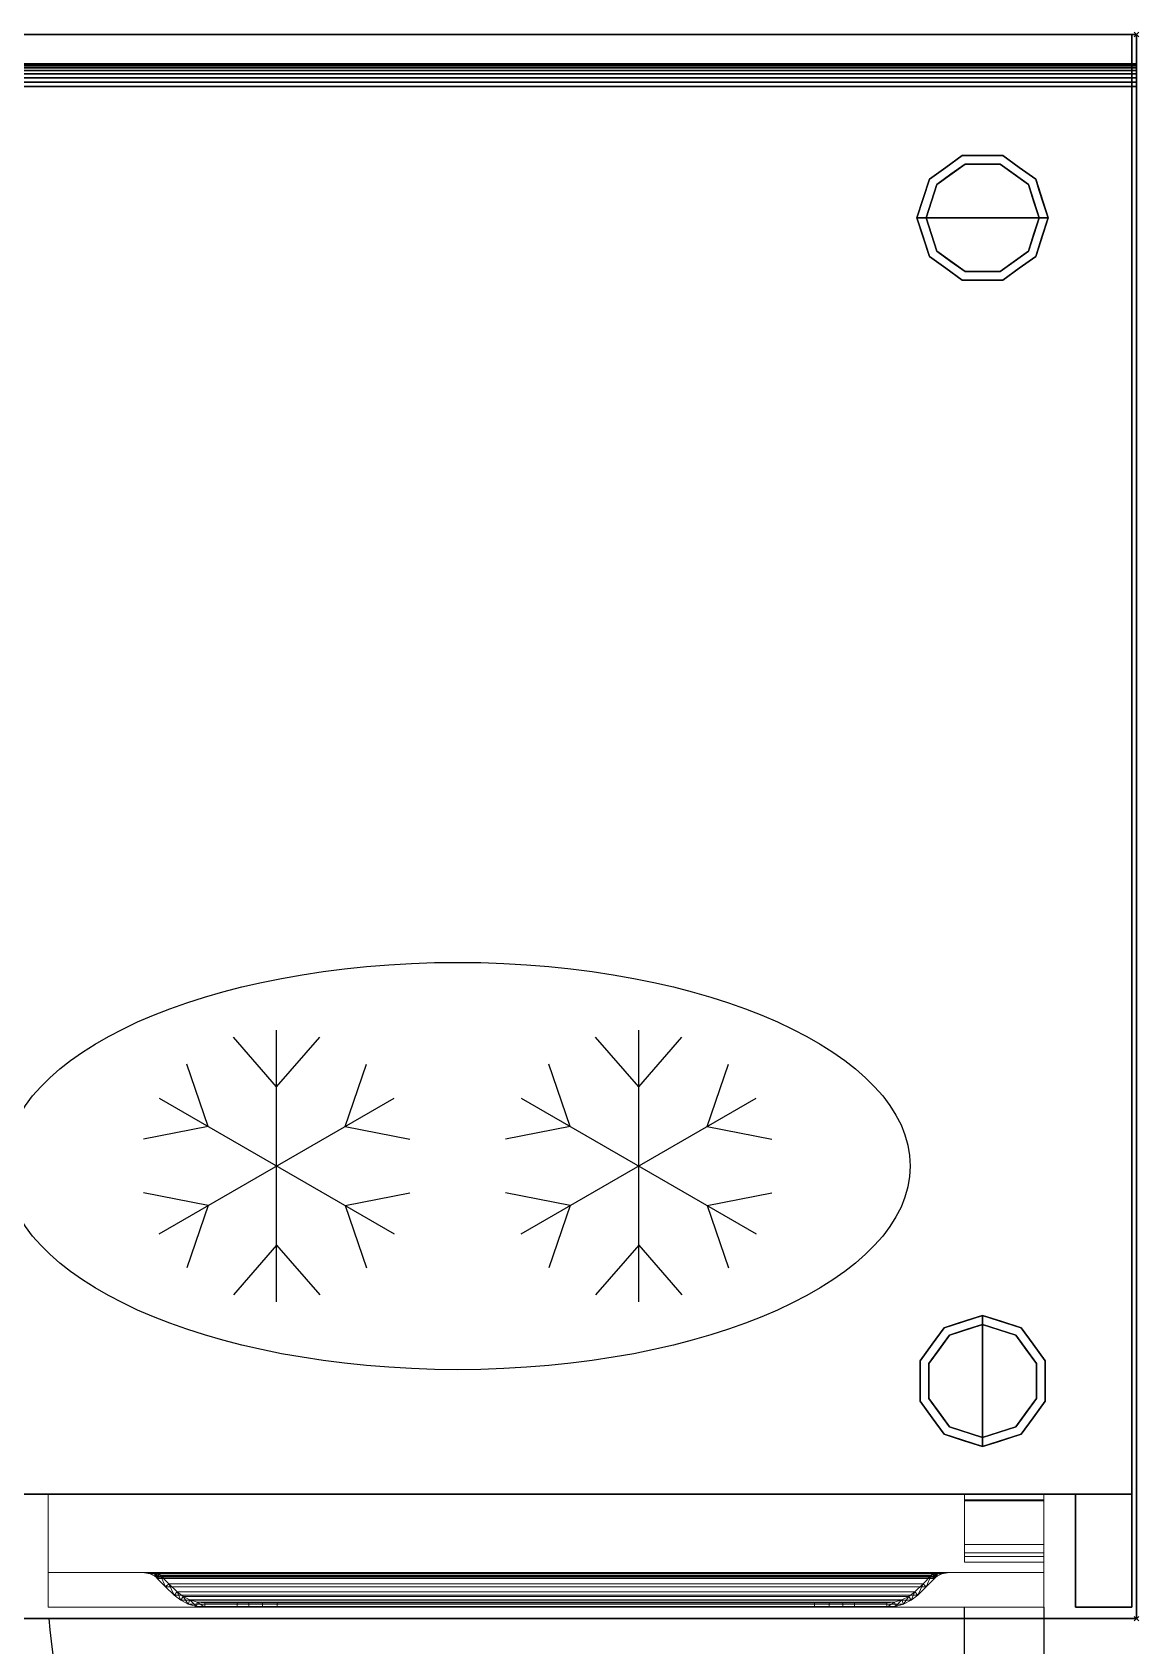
# Model space of a CAD drawing. Header units: millimetres. Extents: x -1 to 1800, y -1098 to 1.
# Drawn here: x 1311 to 1800, y -712 to 1 of the extents above; entities that cross this region are included whole.
import ezdxf

# ---------------------------------------------------------------- set-up
doc = ezdxf.new("R2010")
doc.units = ezdxf.units.MM
doc.header["$PDMODE"] = 3
doc.linetypes.add('NASCOSTA', pattern=[9.525, 6.35, -3.175])
for name, color, linetype in [('IQ_200_2D', 1, 'Continuous'), ('IQ_200_3D', 1, 'Continuous'), ('IQ_204_2D', 7, 'Continuous'), ('IQ_204_3D', 7, 'Continuous'), ('IQ_INS_3D', 3, 'Continuous')]:
    doc.layers.add(name, color=color, linetype=linetype)

# ---------------------------------------------------------------- blocks, each defined once
blk = doc.blocks.new('hpp_sd_r_2d')
at = {"layer": 'IQ_204_2D', "linetype": 'NASCOSTA', "ltscale": 10}
for p, q in [((405, -403), (405, 0)), ((440, 0), (440, -403)), ((440, -403), (405, -403))]:
    blk.add_line(p, q, dxfattribs=at)
blk.add_arc((441, 38.39), 442.86, 185.62267, 265.33696, dxfattribs=at)
blk = doc.blocks.new('hpp_sd_r_3d')
at = {"layer": 'IQ_200_3D', "lineweight": 9}
mesh = blk.add_polyface(dxfattribs=at)
corners = [(0, -50, 568.83), (0, -50, 47), (0, 0, 47), (0, 0, 675), (0, -34.6, 675), (0, -34.6, 626.33)]
mesh.append_faces([[corners[k] for k in face] for face in [(5, 3, 0)]], dxfattribs={"vtx0": -1, "vtx1": -1})
mesh.append_faces([[corners[k] for k in face] for face in [(5, 4, 3)]], dxfattribs={"vtx2": -1})
mesh.append_faces([[corners[k] for k in face] for face in [(3, 2, 1, 0)]], dxfattribs={"vtx3": -1})
mesh = blk.add_polyface(dxfattribs=at)
corners = [(0, 0, 47), (0, -50, 47), (440, -50, 47), (440, 0, 47)]
mesh.append_faces([[corners[k] for k in face] for face in [(3, 2, 1, 0)]])
mesh = blk.add_polyface(dxfattribs=at)
corners = [(0, 0, 675), (0, 0, 47), (440, 0, 47), (440, 0, 675)]
mesh.append_faces([[corners[k] for k in face] for face in [(3, 2, 1, 0)]])
mesh = blk.add_polyface(dxfattribs=at)
corners = [(0, -34.6, 675), (0, 0, 675), (440, 0, 675), (440, -34.6, 675)]
mesh.append_faces([[corners[k] for k in face] for face in [(3, 2, 1, 0)]])
mesh = blk.add_polyface(dxfattribs=at)
corners = [(440, -50, 568.83), (440, -34.6, 626.33), (440, -34.6, 675), (440, 0, 675), (440, 0, 47), (440, -50, 47)]
mesh.append_faces([[corners[k] for k in face] for face in [(4, 3, 1, 0)]], dxfattribs={"vtx1": -1, "vtx3": -1})
mesh.append_faces([[corners[k] for k in face] for face in [(3, 2, 1), (0, 5, 4)]], dxfattribs={"vtx2": -1})
mesh = blk.add_polyface(dxfattribs=at)
corners = [(440, -34.6, 626.33), (0, -34.6, 626.33), (0, -34.6, 675), (440, -34.6, 675), (48.27, -34.6, 656.6), (391.73, -34.6, 656.6), (392.86, -34.6, 657.73), (395.04, -34.6, 659.62), (397.47, -34.6, 661.17), (400.09, -34.6, 662.35), (39.91, -34.6, 662.35), (42.53, -34.6, 661.17), (44.96, -34.6, 659.62), (47.14, -34.6, 657.73)]
mesh.append_faces([[corners[k] for k in face] for face in [(10, 13, 12, 11)]], dxfattribs={"vtx0": -1})
mesh.append_faces([[corners[k] for k in face] for face in [(13, 10, 1, 4)]], dxfattribs={"vtx0": -1, "vtx1": -1, "vtx2": -1})
mesh.append_faces([[corners[k] for k in face] for face in [(9, 3, 2, 10), (9, 0, 3)]], dxfattribs={"vtx0": -1, "vtx2": -1})
mesh.append_faces([[corners[k] for k in face] for face in [(7, 6, 9, 8)]], dxfattribs={"vtx1": -1})
mesh.append_faces([[corners[k] for k in face] for face in [(2, 1, 10)]], dxfattribs={"vtx1": -1, "vtx2": -1})
mesh.append_faces([[corners[k] for k in face] for face in [(6, 5, 0, 9)]], dxfattribs={"vtx1": -1, "vtx2": -1, "vtx3": -1})
mesh.append_faces([[corners[k] for k in face] for face in [(1, 0, 5, 4)]], dxfattribs={"vtx1": -1, "vtx3": -1})
mesh = blk.add_polyface(dxfattribs=at)
corners = [(0, -50, 568.83), (0, -34.6, 626.33), (440, -34.6, 626.33), (440, -50, 568.83)]
mesh.append_faces([[corners[k] for k in face] for face in [(3, 2, 1, 0)]])
mesh = blk.add_polyface(dxfattribs=at)
corners = [(48.27, -37.26, 656.6), (47.73, -36.73, 657.14), (47.14, -36.25, 657.73), (45.05, -35.22, 659.55), (42.6, -34.74, 661.13), (39.91, -34.6, 662.35), (400.09, -34.6, 662.35), (397.4, -34.74, 661.13), (394.95, -35.22, 659.55), (392.86, -36.25, 657.73), (392.27, -36.73, 657.14), (391.73, -37.26, 656.6)]
mesh.append_faces([[corners[k] for k in face] for face in [(5, 4, 7, 6)]], dxfattribs={"vtx1": -1})
mesh.append_faces([[corners[k] for k in face] for face in [(4, 3, 8, 7), (9, 8, 3, 2), (2, 1, 10, 9)]], dxfattribs={"vtx1": -1, "vtx3": -1})
mesh.append_faces([[corners[k] for k in face] for face in [(1, 0, 11, 10)]], dxfattribs={"vtx3": -1})
mesh = blk.add_polyface(dxfattribs=at)
corners = [(39.91, -34.6, 662.35), (42.6, -34.74, 661.13), (45.05, -35.22, 659.55), (47.14, -36.25, 657.73), (47.14, -34.6, 657.73), (44.96, -34.6, 659.62), (42.53, -34.6, 661.17), (41, -34.66, 661.86), (47.14, -35.09, 657.73), (41.02, -34.6, 661.85)]
mesh.append_faces([[corners[k] for k in face] for face in [(8, 5, 4)]], dxfattribs={"vtx0": -1})
mesh.append_faces([[corners[k] for k in face] for face in [(2, 5, 8)]], dxfattribs={"vtx0": -1, "vtx1": -1, "vtx2": -1})
mesh.append_faces([[corners[k] for k in face] for face in [(1, 6, 5), (6, 1, 7)]], dxfattribs={"vtx0": -1, "vtx2": -1})
mesh.append_faces([[corners[k] for k in face] for face in [(2, 1, 5), (9, 6, 7)]], dxfattribs={"vtx1": -1, "vtx2": -1})
mesh.append_faces([[corners[k] for k in face] for face in [(8, 3, 2), (7, 0, 9)]], dxfattribs={"vtx2": -1})
mesh = blk.add_polyface(dxfattribs=at)
corners = [(47.14, -34.6, 657.73), (47.14, -36.25, 657.73), (47.73, -36.73, 657.14), (48.27, -37.26, 656.6), (51.89, -41.01, 652.98), (55.64, -44.62, 649.23), (58.6, -46.91, 646.27), (61.95, -48.61, 642.92), (65.55, -49.65, 639.32), (69.28, -50, 635.59), (83.58, -50, 621.29), (83.58, -48, 621.29), (69.28, -48, 635.59), (65.92, -47.68, 638.95), (62.68, -46.75, 642.19), (59.67, -45.22, 645.2), (57, -43.16, 647.87), (53.3, -39.59, 651.57), (49.73, -35.89, 655.14), (49.03, -35.21, 655.84), (48.27, -34.6, 656.6)]
mesh.append_faces([[corners[k] for k in face] for face in [(8, 13, 9), (6, 15, 7), (14, 7, 15), (3, 18, 4), (19, 2, 20)]], dxfattribs={"vtx0": -1, "vtx1": -1})
mesh.append_faces([[corners[k] for k in face] for face in [(9, 13, 12), (14, 8, 7), (19, 3, 2), (20, 2, 1)]], dxfattribs={"vtx0": -1, "vtx2": -1})
mesh.append_faces([[corners[k] for k in face] for face in [(16, 15, 6), (14, 13, 8), (17, 16, 5), (6, 5, 16), (18, 17, 4), (5, 4, 17), (19, 18, 3)]], dxfattribs={"vtx1": -1, "vtx2": -1})
mesh.append_faces([[corners[k] for k in face] for face in [(1, 0, 20)]], dxfattribs={"vtx2": -1})
mesh.append_faces([[corners[k] for k in face] for face in [(12, 11, 10, 9)]], dxfattribs={"vtx3": -1})
mesh = blk.add_polyface(dxfattribs=at)
corners = [(390.27, -35.89, 655.14), (390.97, -35.21, 655.84), (391.73, -34.6, 656.6), (48.27, -34.6, 656.6), (49.03, -35.21, 655.84), (49.73, -35.89, 655.14)]
mesh.append_faces([[corners[k] for k in face] for face in [(1, 0, 5, 4), (4, 3, 2, 1)]], dxfattribs={"vtx3": -1})
mesh = blk.add_polyface(dxfattribs=at)
corners = [(391.73, -34.6, 656.6), (390.97, -35.21, 655.84), (390.27, -35.89, 655.14), (386.7, -39.59, 651.57), (383, -43.16, 647.87), (380.33, -45.22, 645.2), (377.32, -46.75, 642.19), (374.08, -47.68, 638.95), (370.72, -48, 635.59), (356.42, -48, 621.29), (356.42, -50, 621.29), (370.72, -50, 635.59), (374.45, -49.65, 639.32), (378.05, -48.61, 642.92), (381.4, -46.91, 646.27), (384.36, -44.62, 649.23), (388.11, -41.01, 652.98), (391.73, -37.26, 656.6), (392.27, -36.73, 657.14), (392.86, -36.25, 657.73), (392.86, -34.6, 657.73)]
mesh.append_faces([[corners[k] for k in face] for face in [(8, 11, 10, 9)]], dxfattribs={"vtx0": -1})
mesh.append_faces([[corners[k] for k in face] for face in [(4, 14, 5), (18, 0, 19), (0, 18, 1), (3, 15, 4), (14, 4, 15)]], dxfattribs={"vtx0": -1, "vtx1": -1})
mesh.append_faces([[corners[k] for k in face] for face in [(6, 13, 12), (13, 6, 5), (11, 8, 7), (7, 12, 11), (2, 17, 16)]], dxfattribs={"vtx0": -1, "vtx2": -1})
mesh.append_faces([[corners[k] for k in face] for face in [(14, 13, 5), (7, 6, 12), (18, 17, 1), (16, 15, 3), (3, 2, 16), (2, 1, 17)]], dxfattribs={"vtx1": -1, "vtx2": -1})
mesh.append_faces([[corners[k] for k in face] for face in [(0, 20, 19)]], dxfattribs={"vtx2": -1})
mesh = blk.add_polyface(dxfattribs=at)
corners = [(392.86, -34.6, 657.73), (392.86, -36.25, 657.73), (394.95, -35.22, 659.55), (397.4, -34.74, 661.13), (400.09, -34.6, 662.35), (397.47, -34.6, 661.17), (395.04, -34.6, 659.62), (392.86, -35.09, 657.73), (399, -34.66, 661.86), (398.98, -34.6, 661.85)]
mesh.append_faces([[corners[k] for k in face] for face in [(6, 7, 0), (7, 2, 1)]], dxfattribs={"vtx0": -1})
mesh.append_faces([[corners[k] for k in face] for face in [(2, 7, 6)]], dxfattribs={"vtx0": -1, "vtx1": -1, "vtx2": -1})
mesh.append_faces([[corners[k] for k in face] for face in [(8, 5, 9)]], dxfattribs={"vtx0": -1, "vtx2": -1})
mesh.append_faces([[corners[k] for k in face] for face in [(8, 3, 5), (6, 5, 3), (3, 2, 6)]], dxfattribs={"vtx1": -1, "vtx2": -1})
mesh.append_faces([[corners[k] for k in face] for face in [(9, 4, 8)]], dxfattribs={"vtx2": -1})
mesh = blk.add_polyface(dxfattribs=at)
corners = [(391.73, -37.26, 656.6), (388.11, -41.01, 652.98), (384.36, -44.62, 649.23), (55.64, -44.62, 649.23), (51.89, -41.01, 652.98), (48.27, -37.26, 656.6)]
mesh.append_faces([[corners[k] for k in face] for face in [(1, 0, 5, 4), (4, 3, 2, 1)]], dxfattribs={"vtx3": -1})
mesh = blk.add_polyface(dxfattribs=at)
corners = [(383, -43.16, 647.87), (386.7, -39.59, 651.57), (390.27, -35.89, 655.14), (49.73, -35.89, 655.14), (53.3, -39.59, 651.57), (57, -43.16, 647.87)]
mesh.append_faces([[corners[k] for k in face] for face in [(1, 0, 5, 4), (4, 3, 2, 1)]], dxfattribs={"vtx3": -1})
mesh = blk.add_polyface(dxfattribs=at)
corners = [(384.36, -44.62, 649.23), (381.4, -46.91, 646.27), (378.05, -48.61, 642.92), (374.45, -49.65, 639.32), (370.72, -50, 635.59), (69.28, -50, 635.59), (65.55, -49.65, 639.32), (61.95, -48.61, 642.92), (58.6, -46.91, 646.27), (55.64, -44.62, 649.23)]
mesh.append_faces([[corners[k] for k in face] for face in [(4, 3, 6, 5)]], dxfattribs={"vtx1": -1})
mesh.append_faces([[corners[k] for k in face] for face in [(2, 1, 8, 7), (7, 6, 3, 2)]], dxfattribs={"vtx1": -1, "vtx3": -1})
mesh.append_faces([[corners[k] for k in face] for face in [(1, 0, 9, 8)]], dxfattribs={"vtx3": -1})
mesh = blk.add_polyface(dxfattribs=at)
corners = [(370.72, -48, 635.59), (374.08, -47.68, 638.95), (377.32, -46.75, 642.19), (380.33, -45.22, 645.2), (383, -43.16, 647.87), (57, -43.16, 647.87), (59.67, -45.22, 645.2), (62.68, -46.75, 642.19), (65.92, -47.68, 638.95), (69.28, -48, 635.59)]
mesh.append_faces([[corners[k] for k in face] for face in [(9, 8, 1, 0)]], dxfattribs={"vtx1": -1})
mesh.append_faces([[corners[k] for k in face] for face in [(2, 1, 8, 7), (7, 6, 3, 2)]], dxfattribs={"vtx1": -1, "vtx3": -1})
mesh.append_faces([[corners[k] for k in face] for face in [(6, 5, 4, 3)]], dxfattribs={"vtx3": -1})
mesh = blk.add_polyface(dxfattribs=at)
corners = [(338.74, -48, 613.97), (345.21, -48, 614.82), (351.24, -48, 617.32), (356.42, -48, 621.29), (370.72, -48, 635.59), (69.28, -48, 635.59), (83.58, -48, 621.29), (88.76, -48, 617.32), (94.79, -48, 614.82), (101.26, -48, 613.97)]
mesh.append_faces([[corners[k] for k in face] for face in [(6, 9, 8, 7)]], dxfattribs={"vtx0": -1})
mesh.append_faces([[corners[k] for k in face] for face in [(4, 9, 6, 5)]], dxfattribs={"vtx0": -1, "vtx1": -1})
mesh.append_faces([[corners[k] for k in face] for face in [(9, 4, 3, 0)]], dxfattribs={"vtx0": -1, "vtx2": -1})
mesh.append_faces([[corners[k] for k in face] for face in [(2, 1, 0, 3)]], dxfattribs={"vtx2": -1})
mesh = blk.add_polyface(dxfattribs=at)
corners = [(83.58, -50, 621.29), (88.76, -50, 617.32), (94.79, -50, 614.82), (101.26, -50, 613.97), (101.26, -48, 613.97), (94.79, -48, 614.82), (88.76, -48, 617.32), (83.58, -48, 621.29)]
mesh.append_faces([[corners[k] for k in face] for face in [(7, 6, 1, 0)]], dxfattribs={"vtx1": -1})
mesh.append_faces([[corners[k] for k in face] for face in [(6, 5, 2, 1)]], dxfattribs={"vtx1": -1, "vtx3": -1})
mesh.append_faces([[corners[k] for k in face] for face in [(5, 4, 3, 2)]], dxfattribs={"vtx3": -1})
mesh = blk.add_polyface(dxfattribs=at)
corners = [(101.26, -50, 613.97), (338.74, -50, 613.97), (338.74, -48, 613.97), (101.26, -48, 613.97)]
mesh.append_faces([[corners[k] for k in face] for face in [(3, 2, 1, 0)]])
mesh = blk.add_polyface(dxfattribs=at)
corners = [(356.42, -48, 621.29), (351.24, -48, 617.32), (345.21, -48, 614.82), (338.74, -48, 613.97), (338.74, -50, 613.97), (345.21, -50, 614.82), (351.24, -50, 617.32), (356.42, -50, 621.29)]
mesh.append_faces([[corners[k] for k in face] for face in [(3, 2, 5, 4)]], dxfattribs={"vtx1": -1})
mesh.append_faces([[corners[k] for k in face] for face in [(2, 1, 6, 5)]], dxfattribs={"vtx1": -1, "vtx3": -1})
mesh.append_faces([[corners[k] for k in face] for face in [(1, 0, 7, 6)]], dxfattribs={"vtx3": -1})
mesh = blk.add_polyface(dxfattribs=at)
corners = [(0, -50, 47), (0, -50, 568.83), (440, -50, 568.83), (440, -50, 47)]
mesh.append_faces([[corners[k] for k in face] for face in [(3, 2, 1, 0)]])
mesh = blk.add_polyface(dxfattribs=at)
corners = [(370.72, -50, 635.59), (356.42, -50, 621.29), (351.24, -50, 617.32), (345.21, -50, 614.82), (338.74, -50, 613.97), (101.26, -50, 613.97), (94.79, -50, 614.82), (88.76, -50, 617.32), (83.58, -50, 621.29), (69.28, -50, 635.59)]
mesh.append_faces([[corners[k] for k in face] for face in [(2, 4, 3), (6, 8, 7)]], dxfattribs={"vtx0": -1})
mesh.append_faces([[corners[k] for k in face] for face in [(5, 4, 0, 9), (6, 5, 9, 8)]], dxfattribs={"vtx1": -1, "vtx3": -1})
mesh.append_faces([[corners[k] for k in face] for face in [(2, 1, 0, 4)]], dxfattribs={"vtx2": -1, "vtx3": -1})
at = {"layer": 'IQ_204_3D', "lineweight": 9}
mesh = blk.add_polyface(dxfattribs=at)
corners = [(405, -22.26, 38), (405, -27.5, 38), (405, -27.5, 44.5), (405, -30, 44.5), (405, -30, 35.5), (405, -2.5, 35.5), (405, -2.5, 15.5), (405, 0, 15.5), (405, 0, 38), (405, -26, 44.5), (405, -2.5, 44.5), (405, -2.5, 41.25), (405, 0, 41.25), (405, 0, 47), (405, -26, 47), (405, -2.95, 676), (405, 0, 676), (405, 0, 688.5), (405, -2.5, 688.5), (405, -2.5, 678.5), (405, -26, 678.5), (405, -26, 676)]
mesh.append_faces([[corners[k] for k in face] for face in [(13, 10, 9, 14), (19, 15, 21, 20), (16, 19, 18, 17)]], dxfattribs={"vtx0": -1})
mesh.append_faces([[corners[k] for k in face] for face in [(19, 16, 15)]], dxfattribs={"vtx0": -1, "vtx2": -1})
mesh.append_faces([[corners[k] for k in face] for face in [(0, 8, 5)]], dxfattribs={"vtx1": -1, "vtx2": -1})
mesh.append_faces([[corners[k] for k in face] for face in [(5, 4, 1, 0)]], dxfattribs={"vtx1": -1, "vtx3": -1})
mesh.append_faces([[corners[k] for k in face] for face in [(4, 3, 2, 1), (8, 7, 6, 5), (13, 12, 11, 10)]], dxfattribs={"vtx3": -1})
mesh = blk.add_polyface(dxfattribs=at)
corners = [(405, 0, 15.5), (405, -2.5, 15.5), (440, -2.5, 15.5), (440, 0, 15.5)]
mesh.append_faces([[corners[k] for k in face] for face in [(3, 2, 1, 0)]])
mesh = blk.add_polyface(dxfattribs=at)
corners = [(405, 0, 38), (405, 0, 15.5), (440, 0, 15.5), (440, 0, 38)]
mesh.append_faces([[corners[k] for k in face] for face in [(3, 2, 1, 0)]])
mesh = blk.add_polyface(dxfattribs=at)
corners = [(405, -22.26, 38), (405, 0, 38), (440, 0, 38), (440, -22.26, 38)]
mesh.append_faces([[corners[k] for k in face] for face in [(3, 2, 1, 0)]])
mesh = blk.add_polyface(dxfattribs=at)
corners = [(405, 0, 47), (405, 0, 41.25), (440, 0, 41.25), (440, 0, 47)]
mesh.append_faces([[corners[k] for k in face] for face in [(3, 2, 1, 0)]])
mesh = blk.add_polyface(dxfattribs=at)
corners = [(405, -26, 47), (405, 0, 47), (440, 0, 47), (440, -26, 47)]
mesh.append_faces([[corners[k] for k in face] for face in [(3, 2, 1, 0)]])
mesh = blk.add_polyface(dxfattribs=at)
corners = [(405, 0, 41.25), (405, -2.5, 41.25), (440, -2.5, 41.25), (440, 0, 41.25)]
mesh.append_faces([[corners[k] for k in face] for face in [(3, 2, 1, 0)]])
mesh = blk.add_polyface(dxfattribs=at)
corners = [(405, 0, 676), (405, -2.95, 676), (440, -2.95, 676), (440, 0, 676)]
mesh.append_faces([[corners[k] for k in face] for face in [(3, 2, 1, 0)]])
mesh = blk.add_polyface(dxfattribs=at)
corners = [(405, 0, 688.5), (405, 0, 676), (440, 0, 676), (440, 0, 688.5)]
mesh.append_faces([[corners[k] for k in face] for face in [(3, 2, 1, 0)]])
mesh = blk.add_polyface(dxfattribs=at)
corners = [(405, -2.5, 688.5), (405, 0, 688.5), (440, 0, 688.5), (440, -2.5, 688.5)]
mesh.append_faces([[corners[k] for k in face] for face in [(3, 2, 1, 0)]])
mesh = blk.add_polyface(dxfattribs=at)
corners = [(405, -2.5, 35.5), (405, -30, 35.5), (440, -30, 35.5), (440, -2.5, 35.5)]
mesh.append_faces([[corners[k] for k in face] for face in [(3, 2, 1, 0)]])
mesh = blk.add_polyface(dxfattribs=at)
corners = [(405, -2.5, 15.5), (405, -2.5, 35.5), (440, -2.5, 35.5), (440, -2.5, 15.5)]
mesh.append_faces([[corners[k] for k in face] for face in [(3, 2, 1, 0)]])
mesh = blk.add_polyface(dxfattribs=at)
corners = [(405, -2.5, 44.5), (405, -26, 44.5), (440, -26, 44.5), (440, -2.5, 44.5)]
mesh.append_faces([[corners[k] for k in face] for face in [(3, 2, 1, 0)]])
mesh = blk.add_polyface(dxfattribs=at)
corners = [(405, -2.5, 41.25), (405, -2.5, 44.5), (440, -2.5, 44.5), (440, -2.5, 41.25)]
mesh.append_faces([[corners[k] for k in face] for face in [(3, 2, 1, 0)]])
mesh = blk.add_polyface(dxfattribs=at)
corners = [(405, -2.5, 678.5), (405, -2.5, 688.5), (440, -2.5, 688.5), (440, -2.5, 678.5)]
mesh.append_faces([[corners[k] for k in face] for face in [(3, 2, 1, 0)]])
mesh = blk.add_polyface(dxfattribs=at)
corners = [(405, -26, 678.5), (405, -2.5, 678.5), (440, -2.5, 678.5), (440, -26, 678.5)]
mesh.append_faces([[corners[k] for k in face] for face in [(3, 2, 1, 0)]])
mesh = blk.add_polyface(dxfattribs=at)
corners = [(405, -2.95, 676), (405, -26, 676), (440, -26, 676), (440, -2.95, 676)]
mesh.append_faces([[corners[k] for k in face] for face in [(3, 2, 1, 0)]])
mesh = blk.add_polyface(dxfattribs=at)
corners = [(440, -22.26, 38), (440, 0, 38), (440, 0, 15.5), (440, -2.5, 15.5), (440, -2.5, 35.5), (440, -30, 35.5), (440, -30, 44.5), (440, -27.5, 44.5), (440, -27.5, 38), (440, -26, 44.5), (440, -26, 47), (440, 0, 47), (440, 0, 41.25), (440, -2.5, 41.25), (440, -2.5, 44.5), (440, -2.95, 676), (440, -26, 676), (440, -26, 678.5), (440, -2.5, 678.5), (440, -2.5, 688.5), (440, 0, 688.5), (440, 0, 676)]
mesh.append_faces([[corners[k] for k in face] for face in [(5, 8, 7, 6), (11, 14, 13, 12)]], dxfattribs={"vtx0": -1})
mesh.append_faces([[corners[k] for k in face] for face in [(18, 15, 21)]], dxfattribs={"vtx0": -1, "vtx2": -1})
mesh.append_faces([[corners[k] for k in face] for face in [(19, 18, 21, 20), (16, 15, 18, 17)]], dxfattribs={"vtx1": -1})
mesh.append_faces([[corners[k] for k in face] for face in [(0, 8, 5)]], dxfattribs={"vtx1": -1, "vtx2": -1})
mesh.append_faces([[corners[k] for k in face] for face in [(5, 4, 1, 0)]], dxfattribs={"vtx1": -1, "vtx3": -1})
mesh.append_faces([[corners[k] for k in face] for face in [(3, 2, 1, 4)]], dxfattribs={"vtx2": -1})
mesh.append_faces([[corners[k] for k in face] for face in [(11, 10, 9, 14)]], dxfattribs={"vtx3": -1})
mesh = blk.add_polyface(dxfattribs=at)
corners = [(405, -27.5, 38), (405, -22.26, 38), (440, -22.26, 38), (440, -27.5, 38)]
mesh.append_faces([[corners[k] for k in face] for face in [(3, 2, 1, 0)]])
mesh = blk.add_polyface(dxfattribs=at)
corners = [(405, -26, 44.5), (405, -26, 47), (440, -26, 47), (440, -26, 44.5)]
mesh.append_faces([[corners[k] for k in face] for face in [(3, 2, 1, 0)]])
mesh = blk.add_polyface(dxfattribs=at)
corners = [(405, -26, 676), (405, -26, 678.5), (440, -26, 678.5), (440, -26, 676)]
mesh.append_faces([[corners[k] for k in face] for face in [(3, 2, 1, 0)]])
mesh = blk.add_polyface(dxfattribs=at)
corners = [(405, -27.5, 44.5), (405, -27.5, 38), (440, -27.5, 38), (440, -27.5, 44.5)]
mesh.append_faces([[corners[k] for k in face] for face in [(3, 2, 1, 0)]])
mesh = blk.add_polyface(dxfattribs=at)
corners = [(405, -30, 44.5), (405, -27.5, 44.5), (440, -27.5, 44.5), (440, -30, 44.5)]
mesh.append_faces([[corners[k] for k in face] for face in [(3, 2, 1, 0)]])
mesh = blk.add_polyface(dxfattribs=at)
corners = [(405, -30, 35.5), (405, -30, 44.5), (440, -30, 44.5), (440, -30, 35.5)]
mesh.append_faces([[corners[k] for k in face] for face in [(3, 2, 1, 0)]])
blk = doc.blocks.new('ice_freezer')
at = {"layer": 'IQ_204_2D'}
for p, q in [((-80, -60), (-80, 60)), ((80, -60), (80, 60)), ((-80, 35), (-99.12, 56.87)), ((-80, 35), (-60.88, 56.87)), ((80, 35), (60.88, 56.87)), ((80, 35), (99.12, 56.87)), ((-110.31, 17.5), (-119.7, 44.99)), ((-49.69, 17.5), (-40.3, 44.99)), ((49.69, 17.5), (40.3, 44.99)), ((110.31, 17.5), (119.7, 44.99)), ((-131.96, 30), (-28.04, -30)), ((-131.96, -30), (-28.04, 30)), ((28.04, -30), (131.96, 30)), ((28.04, 30), (131.96, -30)), ((-110.31, 17.5), (-138.81, 11.88)), ((-49.69, 17.5), (-21.19, 11.88)), ((49.69, 17.5), (21.19, 11.88)), ((110.31, 17.5), (138.81, 11.88)), ((-110.31, -17.5), (-138.81, -11.88)), ((-49.69, -17.5), (-21.19, -11.88)), ((49.69, -17.5), (21.19, -11.88)), ((110.31, -17.5), (138.81, -11.88)), ((-110.31, -17.5), (-119.7, -44.99)), ((-49.69, -17.5), (-40.3, -44.99)), ((49.69, -17.5), (40.3, -44.99)), ((110.31, -17.5), (119.7, -44.99)), ((-80, -35), (-99.12, -56.87)), ((-80, -35), (-60.88, -56.87)), ((80, -35), (60.88, -56.87)), ((80, -35), (99.12, -56.87))]:
    blk.add_line(p, q, dxfattribs=at)
blk.add_ellipse((0, 0), major_axis=(-200, 0), ratio=0.45, dxfattribs=at)

msp = doc.modelspace()

# ---------------------------------------------------------------- linework, layer by layer
at = {"layer": 'IQ_200_2D'}
msp.add_line((0, -13), (1799, -13), dxfattribs=at)
msp.add_lwpolyline([(0, 0), (1799, 0), (1799, -700), (0, -700)], close=True, dxfattribs=at)
at = {"layer": 'IQ_200_3D'}
for points in [[(1799, 0, 850), (0, 0, 850), (0, 0, 1000), (1799, 0, 1000)], [(1799, 0, 1000), (0, 0, 1000), (0, -13, 1000), (1799, -13, 1000)], [(1797, -645, 150), (2, -645, 150), (2, 0, 150), (1797, 0, 150)], [(1797, 0, 150), (2, 0, 150), (2, 0, 850), (1797, 0, 850)], [(1797, -645, 198), (1797, -695, 198), (1772, -695, 198), (1772, -645, 198)], [(1772, -645, 850), (1772, -645, 198), (1772, -695, 198), (1772, -695, 850)], [(1772, -695, 850), (1772, -695, 198), (1797, -695, 198), (1797, -695, 850)], [(1799, -700, 900), (0, -700, 900), (0, -700, 850), (1799, -700, 850)]]:
    msp.add_3dface(points, dxfattribs=at)
for points, invisible_edges in [([(1797, -645, 198), (1797, 0, 850), (1797, -695, 850), (1797, -695, 198)], 1), ([(1797, 0, 150), (1797, 0, 850), (1797, -645, 198), (1797, -645, 150)], 2), ([(27, -645, 198), (2, -645, 198), (2, -645, 150), (1797, -645, 150)], 8), ([(1797, -645, 150), (1797, -645, 198), (1772, -645, 198), (27, -645, 198)], 12), ([(1772, -645, 198), (1772, -645, 850), (27, -645, 850), (27, -645, 198)], 8), ([(1772, -645, 198), (1772, -645, 850), (27, -645, 850), (27, -645, 198)], 4)]:
    msp.add_3dface(points, dxfattribs=dict(at, invisible_edges=invisible_edges))
at = {"layer": 'IQ_204_2D', "linetype": 'NASCOSTA', "ltscale": 10}
msp.add_line((2, -645), (1797, -645), dxfattribs=at)
at = {"layer": 'IQ_204_2D', "color": 7, "linetype": 'NASCOSTA', "ltscale": 10}
msp.add_lwpolyline([(2, 0), (1797, 0), (1797, -645), (2, -645)], close=True, dxfattribs=at)
at = {"layer": 'IQ_204_3D'}
for points, invisible_edges in [([(1707.54, -63.95, 25), (1722.04, -53.42, 25), (1723.27, -57.22, 25), (1710.77, -66.31, 25)], 10), ([(1714.79, -58.69, 150), (1722.04, -53.42, 150), (1722.04, -53.42, 25), (1714.79, -58.69, 25)], 10), ([(1731, -53.42, 25), (1722.04, -53.42, 25), (1722.04, -53.42, 150), (1731, -53.42, 150)], 10), ([(1722.04, -53.42, 25), (1739.96, -53.42, 25), (1738.73, -57.22, 25), (1723.27, -57.22, 25)], 10), ([(1739.96, -53.42, 25), (1731, -53.42, 25), (1731, -53.42, 150), (1739.96, -53.42, 150)], 10), ([(1738.73, -57.22, 25), (1739.96, -53.42, 25), (1754.46, -63.95, 25), (1751.23, -66.31, 25)], 5), ([(1739.96, -53.42, 150), (1747.21, -58.69, 150), (1747.21, -58.69, 25), (1739.96, -53.42, 25)], 10), ([(1702, -81, 25), (1707.54, -63.95, 25), (1710.77, -66.31, 25), (1706, -81, 25)], 2), ([(1707.54, -63.95, 25), (1704.77, -72.48, 25), (1704.77, -72.48, 150), (1707.54, -63.95, 150)], 10), ([(1723.27, -57.22), (1731, -81), (1706, -81), (1710.77, -66.31)], 1), ([(1707.54, -63.95, 150), (1714.79, -58.69, 150), (1714.79, -58.69, 25), (1707.54, -63.95, 25)], 10), ([(1710.77, -66.31), (1710.77, -66.31, 25), (1717.02, -61.76, 25), (1717.02, -61.76)], 5), ([(1717.02, -61.76), (1717.02, -61.76, 25), (1723.27, -57.22, 25), (1723.27, -57.22)], 5), ([(1723.27, -57.22), (1723.27, -57.22, 25), (1731, -57.22, 25), (1731, -57.22)], 5), ([(1731, -81), (1731, -81), (1723.27, -57.22), (1738.73, -57.22)], 11), ([(1731, -57.22), (1731, -57.22, 25), (1738.73, -57.22, 25), (1738.73, -57.22)], 5), ([(1756, -81), (1731, -81), (1738.73, -57.22), (1751.23, -66.31)], 2), ([(1744.98, -61.76), (1738.73, -57.22), (1738.73, -57.22, 25), (1744.98, -61.76, 25)], 10), ([(1751.23, -66.31), (1744.98, -61.76), (1744.98, -61.76, 25), (1751.23, -66.31, 25)], 10), ([(1754.46, -63.95, 25), (1747.21, -58.69, 25), (1747.21, -58.69, 150), (1754.46, -63.95, 150)], 10), ([(1751.23, -66.31, 25), (1754.46, -63.95, 25), (1760, -81, 25), (1756, -81, 25)], 1), ([(1754.46, -63.95, 25), (1754.46, -63.95, 25), (1754.46, -63.95, 150), (1756.07, -68.92, 25)], 6), ([(1757.23, -72.48, 150), (1757.23, -72.48, 150), (1756.07, -68.92, 25), (1754.46, -63.95, 150)], 6), ([(1708.39, -73.65), (1708.39, -73.65, 25), (1710.77, -66.31, 25), (1710.77, -66.31)], 5), ([(1753.68, -73.87), (1753.68, -73.87), (1751.23, -66.31), (1753.61, -73.65, 25)], 13), ([(1751.23, -66.31, 25), (1751.23, -66.31, 25), (1753.61, -73.65, 25), (1751.23, -66.31)], 13), ([(1757.23, -72.48, 150), (1757.23, -72.48, 150), (1757.69, -73.88, 25), (1756.07, -68.92, 25)], 11), ([(1704.77, -72.48, 150), (1704.77, -72.48, 25), (1702, -81, 25), (1702, -81, 150)], 1), ([(1706, -81), (1706, -81, 25), (1708.39, -73.65, 25), (1708.39, -73.65)], 4), ([(1753.61, -73.65, 25), (1753.61, -73.65, 25), (1756, -81, 25), (1753.68, -73.87)], 13), ([(1756, -81, 25), (1756, -81, 25), (1756, -81), (1753.68, -73.87)], 9), ([(1757.23, -72.48, 150), (1757.23, -72.48, 150), (1760, -81, 150), (1757.69, -73.88, 25)], 13), ([(1760, -81, 150), (1760, -81, 150), (1760, -81, 25), (1757.69, -73.88, 25)], 9), ([(1702, -81, 150), (1702, -81, 150), (1702, -81, 25), (1704.31, -88.12, 25)], 9), ([(1704.77, -89.52, 150), (1704.77, -89.52, 150), (1702, -81, 150), (1704.31, -88.12, 25)], 13), ([(1702, -81, 25), (1706, -81, 25), (1710.77, -95.69, 25), (1707.54, -98.05, 25)], 4), ([(1708.39, -88.35, 25), (1708.39, -88.35, 25), (1706, -81, 25), (1708.32, -88.13)], 13), ([(1706, -81, 25), (1706, -81, 25), (1706, -81), (1708.32, -88.13)], 9), ([(1706, -81), (1731, -81), (1723.27, -104.78), (1710.77, -95.69)], 2), ([(1723.27, -104.78), (1723.27, -104.78), (1731, -81), (1738.73, -104.78)], 6), ([(1738.73, -104.78), (1731, -81), (1756, -81), (1751.23, -95.69)], 1), ([(1751.23, -95.69, 25), (1756, -81, 25), (1760, -81, 25), (1754.46, -98.05, 25)], 8), ([(1756, -81, 25), (1756, -81, 25), (1753.61, -88.35, 25), (1753.68, -88.13)], 13), ([(1753.68, -88.13), (1753.68, -88.13), (1756, -81), (1756, -81, 25)], 9), ([(1757.23, -89.52, 25), (1757.23, -89.52, 25), (1760, -81, 25), (1757.69, -88.12, 150)], 13), ([(1760, -81, 150), (1760, -81, 150), (1757.69, -88.12, 150), (1760, -81, 25)], 4), ([(1704.77, -89.52, 150), (1704.77, -89.52, 150), (1704.31, -88.12, 25), (1705.93, -93.08, 25)], 11), ([(1704.77, -89.52, 150), (1704.77, -89.52, 150), (1705.93, -93.08, 25), (1707.54, -98.05, 150)], 6), ([(1708.32, -88.13), (1708.32, -88.13), (1710.77, -95.69), (1708.39, -88.35, 25)], 13), ([(1710.77, -95.69, 25), (1710.77, -95.69, 25), (1708.39, -88.35, 25), (1710.77, -95.69)], 13), ([(1753.68, -88.13), (1753.68, -88.13), (1753.61, -88.35, 25), (1751.23, -95.69)], 6), ([(1751.23, -95.69), (1751.23, -95.69), (1753.61, -88.35, 25), (1751.23, -95.69, 25)], 11), ([(1757.23, -89.52, 25), (1757.23, -89.52, 25), (1756.07, -93.08, 150), (1754.46, -98.05, 25)], 6), ([(1757.23, -89.52, 25), (1757.23, -89.52, 25), (1757.69, -88.12, 150), (1756.07, -93.08, 150)], 11), ([(1707.54, -98.05, 25), (1707.54, -98.05, 25), (1707.54, -98.05, 150), (1705.93, -93.08, 25)], 6), ([(1707.54, -98.05, 25), (1710.77, -95.69, 25), (1723.27, -104.78, 25), (1722.04, -108.58, 25)], 5), ([(1714.79, -103.31, 150), (1707.54, -98.05, 150), (1707.54, -98.05, 25), (1714.79, -103.31, 25)], 10), ([(1710.77, -95.69, 25), (1710.77, -95.69), (1717.02, -100.24), (1717.02, -100.24, 25)], 5), ([(1738.73, -104.78, 25), (1751.23, -95.69, 25), (1754.46, -98.05, 25), (1739.96, -108.58, 25)], 10), ([(1751.23, -95.69), (1751.23, -95.69, 25), (1744.98, -100.24, 25), (1744.98, -100.24)], 5), ([(1747.21, -103.31, 25), (1754.46, -98.05, 25), (1754.46, -98.05, 150), (1747.21, -103.31, 150)], 10), ([(1754.46, -98.05, 150), (1754.46, -98.05, 150), (1754.46, -98.05, 25), (1756.07, -93.08, 150)], 6), ([(1714.79, -103.31, 25), (1722.04, -108.58, 25), (1722.04, -108.58, 150), (1714.79, -103.31, 150)], 10), ([(1717.02, -100.24, 25), (1717.02, -100.24), (1723.27, -104.78), (1723.27, -104.78, 25)], 5), ([(1722.04, -108.58, 25), (1723.27, -104.78, 25), (1738.73, -104.78, 25), (1739.96, -108.58, 25)], 5), ([(1723.27, -104.78), (1731, -104.78), (1738.73, -104.78, 25), (1731, -104.78, 25)], 10), ([(1731, -104.78, 25), (1731, -104.78, 25), (1723.27, -104.78, 25), (1723.27, -104.78)], 13), ([(1738.73, -104.78, 25), (1738.73, -104.78, 25), (1731, -104.78), (1738.73, -104.78)], 11), ([(1738.73, -104.78, 25), (1738.73, -104.78), (1744.98, -100.24), (1744.98, -100.24, 25)], 5), ([(1739.96, -108.58, 25), (1747.21, -103.31, 25), (1747.21, -103.31, 150), (1739.96, -108.58, 150)], 10), ([(1731, -108.58, 150), (1722.04, -108.58, 150), (1722.04, -108.58, 25), (1731, -108.58, 25)], 10), ([(1731, -108.58, 25), (1739.96, -108.58, 25), (1739.96, -108.58, 150), (1731, -108.58, 150)], 10), ([(1731, -570), (1731, -595), (1707.22, -587.27), (1716.31, -574.77)], 2), ([(1731, -566, 25), (1731, -570, 25), (1716.31, -574.77, 25), (1713.95, -571.54, 25)], 4), ([(1722.48, -568.77, 150), (1722.48, -568.77, 150), (1718.92, -569.93, 25), (1713.95, -571.54, 150)], 6), ([(1713.95, -571.54, 25), (1713.95, -571.54, 25), (1713.95, -571.54, 150), (1718.92, -569.93, 25)], 6), ([(1722.48, -568.77, 150), (1722.48, -568.77, 150), (1723.88, -568.31, 25), (1718.92, -569.93, 25)], 11), ([(1722.48, -568.77, 150), (1722.48, -568.77, 150), (1731, -566, 150), (1723.88, -568.31, 25)], 13), ([(1723.65, -572.39, 25), (1723.65, -572.39, 25), (1731, -570, 25), (1723.87, -572.32)], 13), ([(1731, -570, 25), (1731, -570, 25), (1731, -570), (1723.87, -572.32)], 9), ([(1731, -566, 150), (1731, -566, 150), (1731, -566, 25), (1723.88, -568.31, 25)], 9), ([(1739.52, -568.77, 150), (1739.52, -568.77, 25), (1731, -566, 25), (1731, -566, 150)], 1), ([(1731, -566, 25), (1748.05, -571.54, 25), (1745.69, -574.77, 25), (1731, -570, 25)], 2), ([(1731, -570), (1731, -570, 25), (1738.35, -572.39, 25), (1738.35, -572.39)], 4), ([(1754.78, -587.27), (1731, -595), (1731, -570), (1745.69, -574.77)], 1), ([(1748.05, -571.54, 25), (1739.52, -568.77, 25), (1739.52, -568.77, 150), (1748.05, -571.54, 150)], 10), ([(1713.95, -571.54, 25), (1716.31, -574.77, 25), (1707.22, -587.27, 25), (1703.42, -586.04, 25)], 5), ([(1708.69, -578.79, 150), (1713.95, -571.54, 150), (1713.95, -571.54, 25), (1708.69, -578.79, 25)], 10), ([(1716.31, -574.77, 25), (1716.31, -574.77), (1711.76, -581.02), (1711.76, -581.02, 25)], 5), ([(1723.87, -572.32), (1723.87, -572.32), (1716.31, -574.77), (1723.65, -572.39, 25)], 13), ([(1716.31, -574.77, 25), (1716.31, -574.77, 25), (1723.65, -572.39, 25), (1716.31, -574.77)], 13), ([(1738.35, -572.39), (1738.35, -572.39, 25), (1745.69, -574.77, 25), (1745.69, -574.77)], 5), ([(1748.05, -571.54, 25), (1758.58, -586.04, 25), (1754.78, -587.27, 25), (1745.69, -574.77, 25)], 10), ([(1745.69, -574.77), (1745.69, -574.77, 25), (1750.24, -581.02, 25), (1750.24, -581.02)], 5), ([(1748.05, -571.54, 150), (1753.31, -578.79, 150), (1753.31, -578.79, 25), (1748.05, -571.54, 25)], 10), ([(1708.69, -578.79, 25), (1703.42, -586.04, 25), (1703.42, -586.04, 150), (1708.69, -578.79, 150)], 10), ([(1711.76, -581.02, 25), (1711.76, -581.02), (1707.22, -587.27), (1707.22, -587.27, 25)], 5), ([(1750.24, -581.02), (1750.24, -581.02, 25), (1754.78, -587.27, 25), (1754.78, -587.27)], 5), ([(1753.31, -578.79, 150), (1758.58, -586.04, 150), (1758.58, -586.04, 25), (1753.31, -578.79, 25)], 10), ([(1703.42, -595, 150), (1703.42, -586.04, 150), (1703.42, -586.04, 25), (1703.42, -595, 25)], 10), ([(1703.42, -586.04, 25), (1707.22, -587.27, 25), (1707.22, -602.73, 25), (1703.42, -603.96, 25)], 5), ([(1707.22, -587.27), (1707.22, -595), (1707.22, -602.73, 25), (1707.22, -595, 25)], 10), ([(1707.22, -595, 25), (1707.22, -595, 25), (1707.22, -587.27, 25), (1707.22, -587.27)], 13), ([(1707.22, -587.27), (1707.22, -587.27), (1731, -595), (1707.22, -602.73)], 6), ([(1731, -595), (1731, -595), (1754.78, -587.27), (1754.78, -602.73)], 11), ([(1758.58, -586.04, 25), (1758.58, -603.96, 25), (1754.78, -602.73, 25), (1754.78, -587.27, 25)], 10), ([(1754.78, -587.27), (1754.78, -587.27, 25), (1754.78, -595, 25), (1754.78, -595)], 5), ([(1758.58, -595, 25), (1758.58, -586.04, 25), (1758.58, -586.04, 150), (1758.58, -595, 150)], 10), ([(1703.42, -595, 25), (1703.42, -603.96, 25), (1703.42, -603.96, 150), (1703.42, -595, 150)], 10), ([(1707.22, -602.73, 25), (1707.22, -602.73, 25), (1707.22, -595), (1707.22, -602.73)], 11), ([(1707.22, -602.73), (1731, -595), (1731, -620), (1716.31, -615.23)], 1), ([(1731, -620), (1731, -595), (1754.78, -602.73), (1745.69, -615.23)], 2), ([(1754.78, -595), (1754.78, -595, 25), (1754.78, -602.73, 25), (1754.78, -602.73)], 5), ([(1758.58, -603.96, 25), (1758.58, -595, 25), (1758.58, -595, 150), (1758.58, -603.96, 150)], 10), ([(1707.22, -602.73, 25), (1716.31, -615.23, 25), (1713.95, -618.46, 25), (1703.42, -603.96, 25)], 10), ([(1703.42, -603.96, 25), (1708.69, -611.21, 25), (1708.69, -611.21, 150), (1703.42, -603.96, 150)], 10), ([(1707.22, -602.73, 25), (1707.22, -602.73), (1711.76, -608.98), (1711.76, -608.98, 25)], 5), ([(1754.78, -602.73, 25), (1758.58, -603.96, 25), (1748.05, -618.46, 25), (1745.69, -615.23, 25)], 5), ([(1750.24, -608.98), (1754.78, -602.73), (1754.78, -602.73, 25), (1750.24, -608.98, 25)], 10), ([(1758.58, -603.96, 150), (1753.31, -611.21, 150), (1753.31, -611.21, 25), (1758.58, -603.96, 25)], 10), ([(1708.69, -611.21, 25), (1713.95, -618.46, 25), (1713.95, -618.46, 150), (1708.69, -611.21, 150)], 10), ([(1716.31, -615.23), (1716.31, -615.23, 25), (1711.76, -608.98, 25), (1711.76, -608.98)], 5), ([(1745.69, -615.23), (1750.24, -608.98), (1750.24, -608.98, 25), (1745.69, -615.23, 25)], 10), ([(1748.05, -618.46, 25), (1753.31, -611.21, 25), (1753.31, -611.21, 150), (1748.05, -618.46, 150)], 10), ([(1716.31, -615.23, 25), (1731, -620, 25), (1731, -624, 25), (1713.95, -618.46, 25)], 8), ([(1713.95, -618.46, 150), (1713.95, -618.46, 150), (1713.95, -618.46, 25), (1718.92, -620.07, 150)], 6), ([(1722.48, -621.23, 25), (1722.48, -621.23, 25), (1718.92, -620.07, 150), (1713.95, -618.46, 25)], 6), ([(1716.31, -615.23), (1716.31, -615.23), (1723.65, -617.61, 25), (1716.31, -615.23, 25)], 11), ([(1723.87, -617.68), (1723.87, -617.68), (1723.65, -617.61, 25), (1716.31, -615.23)], 6), ([(1722.48, -621.23, 25), (1722.48, -621.23, 25), (1723.88, -621.69, 150), (1718.92, -620.07, 150)], 11), ([(1731, -620, 25), (1731, -620, 25), (1723.65, -617.61, 25), (1723.87, -617.68)], 13), ([(1723.87, -617.68), (1723.87, -617.68), (1731, -620), (1731, -620, 25)], 9), ([(1745.69, -615.23, 25), (1748.05, -618.46, 25), (1731, -624, 25), (1731, -620, 25)], 1), ([(1738.35, -617.61, 25), (1738.35, -617.61, 25), (1731, -620, 25), (1738.13, -617.68)], 13), ([(1731, -620, 25), (1731, -620, 25), (1731, -620), (1738.13, -617.68)], 9), ([(1739.52, -621.23, 150), (1739.52, -621.23, 150), (1738.12, -621.69, 25), (1743.08, -620.07, 25)], 11), ([(1738.13, -617.68), (1738.13, -617.68), (1745.69, -615.23), (1738.35, -617.61, 25)], 13), ([(1745.69, -615.23, 25), (1745.69, -615.23, 25), (1738.35, -617.61, 25), (1745.69, -615.23)], 13), ([(1739.52, -621.23, 150), (1739.52, -621.23, 150), (1743.08, -620.07, 25), (1748.05, -618.46, 150)], 6), ([(1748.05, -618.46, 25), (1748.05, -618.46, 25), (1748.05, -618.46, 150), (1743.08, -620.07, 25)], 6), ([(1722.48, -621.23, 25), (1722.48, -621.23, 25), (1731, -624, 25), (1723.88, -621.69, 150)], 13), ([(1731, -624, 150), (1731, -624, 150), (1723.88, -621.69, 150), (1731, -624, 25)], 4), ([(1739.52, -621.23, 150), (1739.52, -621.23, 150), (1731, -624, 150), (1738.12, -621.69, 25)], 13), ([(1731, -624, 150), (1731, -624, 150), (1731, -624, 25), (1738.12, -621.69, 25)], 9)]:
    msp.add_3dface(points, dxfattribs=dict(at, invisible_edges=invisible_edges))
at = {"layer": 'IQ_INS_3D'}
for p in [(1799, 0), (1799, -700)]:
    msp.add_point(p, dxfattribs=at)

# ---------------------------------------------------------------- block references
for name, p in [('hpp_sd_r_3d', (1318, -645, 150)), ('hpp_sd_r_2d', (1318, -695))]:
    msp.add_blockref(name, p)
at = {"layer": 'IQ_204_2D'}
msp.add_blockref('ice_freezer', (1499, -500), dxfattribs=at)

# ---------------------------------------------------------------- meshes
at = {"layer": 'IQ_200_3D'}
mesh = msp.add_polyface(dxfattribs=at)
corners = [(1799, -13, 1000), (1799, -13, 910), (1799, -13.19, 908.05), (1799, -13.76, 906.17), (1799, -14.69, 904.44), (1799, -15.93, 902.93), (1799, -17.44, 901.69), (1799, -19.17, 900.76), (1799, -21.05, 900.19), (1799, -23, 900), (1799, -700, 900), (1799, -700, 850), (1799, 0, 850), (1799, 0, 1000)]
mesh.append_faces([[corners[k] for k in face] for face in [(12, 9, 10, 11)]], dxfattribs={"vtx0": -1})
mesh.append_faces([[corners[k] for k in face] for face in [(12, 3, 4), (12, 4, 5), (12, 5, 6), (12, 6, 7), (12, 7, 8), (12, 8, 9)]], dxfattribs={"vtx0": -1, "vtx2": -1})
mesh.append_faces([[corners[k] for k in face] for face in [(12, 1, 2, 3)]], dxfattribs={"vtx0": -1, "vtx3": -1})
mesh.append_faces([[corners[k] for k in face] for face in [(12, 13, 0, 1)]], dxfattribs={"vtx3": -1})
mesh = msp.add_polyface(dxfattribs=at)
corners = [(0, -13, 1000), (0, -13, 910), (0, -13.19, 908.05), (0, -13.76, 906.17), (0, -14.69, 904.44), (0, -15.93, 902.93), (0, -17.44, 901.69), (0, -19.17, 900.76), (0, -21.05, 900.19), (0, -23, 900), (0, -700, 900), (1799, -13, 1000), (1799, -13, 910), (1799, -13.19, 908.05), (1799, -13.76, 906.17), (1799, -14.69, 904.44), (1799, -15.93, 902.93), (1799, -17.44, 901.69), (1799, -19.17, 900.76), (1799, -21.05, 900.19), (1799, -23, 900), (1799, -700, 900)]
mesh.append_faces([[corners[k] for k in face] for face in [(9, 20, 21, 10)]], dxfattribs={"vtx0": -1})
mesh.append_faces([[corners[k] for k in face] for face in [(1, 12, 13, 2), (2, 13, 14, 3), (3, 14, 15, 4), (4, 15, 16, 5), (5, 16, 17, 6), (6, 17, 18, 7), (7, 18, 19, 8), (8, 19, 20, 9)]], dxfattribs={"vtx0": -1, "vtx2": -1})
mesh.append_faces([[corners[k] for k in face] for face in [(0, 11, 12, 1)]], dxfattribs={"vtx2": -1})

doc.saveas('drawing.dxf')
